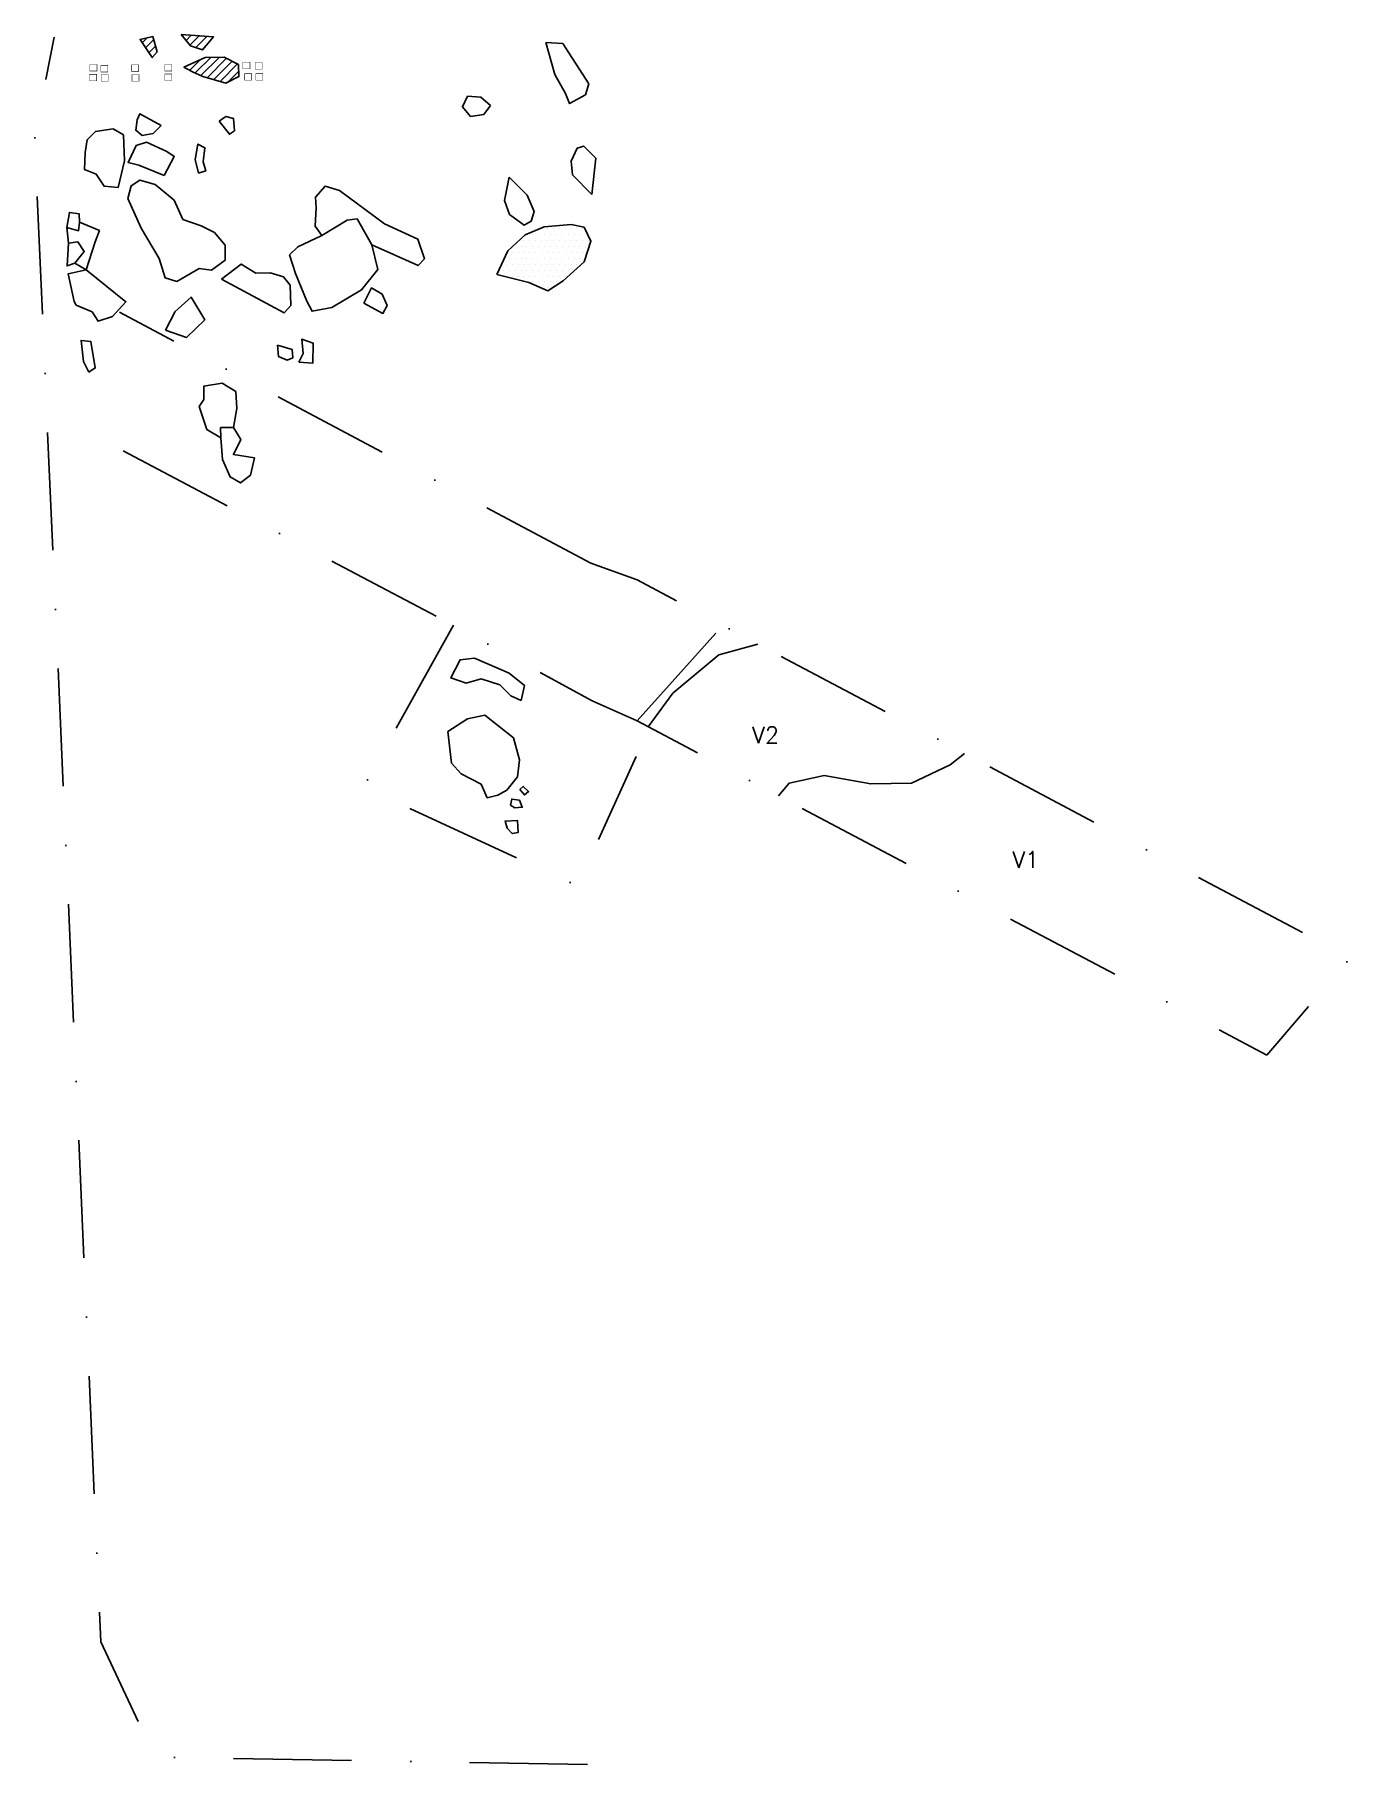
# Model space of a CAD drawing. Header units: metres. Extents: x 382 to 661, y -2287 to -1920.
import ezdxf

# ---------------------------------------------------------------- set-up
doc = ezdxf.new("R2010")
doc.units = ezdxf.units.M
doc.header["$LTSCALE"] = 25
doc.header["$MEASUREMENT"] = 0
doc.linetypes.add('STRICHPUNKTX2', pattern=[2, 1, -0.5, 0, -0.5])
doc.layers.get('0').update_dxf_attribs({"linetype": 'CONTINUOUS'})
for name, color, linetype in [('BEFUND', 1, 'CONTINUOUS'), ('BEFUNDSCHRAFF', 1, 'CONTINUOUS'), ('FEUER', 1, 'CONTINUOUS'), ('GRABUNGSGRENZE', 3, 'STRICHPUNKTX2'), ('STEINE', 4, 'CONTINUOUS'), ('STEINESCHRAFF', 4, 'CONTINUOUS')]:
    doc.layers.add(name, color=color, linetype=linetype)
doc.styles.get("Standard").update_dxf_attribs({"font": 'txt.shx'})

# ---------------------------------------------------------------- blocks, each defined once
blk = doc.blocks.new('RL')
at = {"layer": 'FEUER', "const_width": 0.1}
blk.add_lwpolyline([(0, -1.4), (0, 0), (1.5, 0), (1.5, -1.4), (0, -1.4)], dxfattribs=at)
blk = doc.blocks.new('*X3')
at = {"color": 0}
for p, q in [((404.65, -1921.74), (405.68, -1920.7)), ((405.36, -1922.79), (407.1, -1921.05)), ((406.07, -1923.85), (407.49, -1922.43)), ((413.16, -1920.3), (413.4, -1920.05)), ((413.95, -1921.27), (415.05, -1920.17)), ((414.74, -1922.25), (416.7, -1920.29)), ((415.98, -1922.78), (418.34, -1920.41)), ((417.31, -1923.22), (418.59, -1921.93)), ((413.54, -1926.98), (413.71, -1926.81)), ((414.71, -1927.58), (416.93, -1925.36)), ((415.89, -1928.16), (419.2, -1924.86)), ((417.1, -1928.72), (421.01, -1924.82)), ((418.42, -1929.18), (422.54, -1925.05)), ((419.79, -1929.58), (423.71, -1925.65)), ((421.16, -1929.97), (424.88, -1926.25)), ((422.74, -1930.16), (425.12, -1927.78))]:
    blk.add_line(p, q, dxfattribs=at)
blk = doc.blocks.new('*X4')
at = {"color": 0}
for p, q in [((415.625, -1926.25), (415.625, -1926.25)), ((416.875, -1926.25), (416.875, -1926.25)), ((418.125, -1926.25), (418.125, -1926.25)), ((418.75, -1925), (418.75, -1925)), ((419.375, -1926.25), (419.375, -1926.25)), ((420, -1925), (420, -1925)), ((420.625, -1926.25), (420.625, -1926.25)), ((421.25, -1925), (421.25, -1925)), ((421.875, -1926.25), (421.875, -1926.25)), ((423.125, -1926.25), (423.125, -1926.25)), ((424.375, -1926.25), (424.375, -1926.25)), ((415, -1927.5), (415, -1927.5)), ((416.25, -1927.5), (416.25, -1927.5)), ((417.5, -1927.5), (417.5, -1927.5)), ((418.125, -1928.75), (418.125, -1928.75)), ((418.75, -1927.5), (418.75, -1927.5)), ((419.375, -1928.75), (419.375, -1928.75)), ((420, -1927.5), (420, -1927.5)), ((420.625, -1928.75), (420.625, -1928.75)), ((421.25, -1927.5), (421.25, -1927.5)), ((421.25, -1930), (421.25, -1930)), ((421.875, -1928.75), (421.875, -1928.75)), ((422.5, -1927.5), (422.5, -1927.5)), ((422.5, -1930), (422.5, -1930)), ((423.125, -1928.75), (423.125, -1928.75)), ((423.75, -1927.5), (423.75, -1927.5)), ((424.375, -1928.75), (424.375, -1928.75)), ((425, -1927.5), (425, -1927.5)), ((389.375, -1958.75), (389.375, -1958.75)), ((390.625, -1958.75), (390.625, -1958.75)), ((390, -1960), (390, -1960)), ((390.625, -1961.25), (390.625, -1961.25)), ((391.25, -1960), (391.25, -1960)), ((486.25, -1962.5), (486.25, -1962.5)), ((487.5, -1962.5), (487.5, -1962.5)), ((488.75, -1962.5), (488.75, -1962.5)), ((489.375, -1961.25), (489.375, -1961.25)), ((490, -1962.5), (490, -1962.5)), ((490.625, -1961.25), (490.625, -1961.25)), ((491.25, -1962.5), (491.25, -1962.5)), ((491.875, -1961.25), (491.875, -1961.25)), ((492.5, -1962.5), (492.5, -1962.5)), ((493.125, -1961.25), (493.125, -1961.25)), ((493.75, -1962.5), (493.75, -1962.5)), ((494.375, -1961.25), (494.375, -1961.25)), ((495, -1962.5), (495, -1962.5)), ((495.625, -1961.25), (495.625, -1961.25)), ((496.25, -1962.5), (496.25, -1962.5)), ((496.875, -1961.25), (496.875, -1961.25)), ((497.5, -1962.5), (497.5, -1962.5)), ((498.125, -1961.25), (498.125, -1961.25)), ((498.75, -1962.5), (498.75, -1962.5)), ((483.125, -1966.25), (483.125, -1966.25)), ((483.75, -1965), (483.75, -1965)), ((484.375, -1966.25), (484.375, -1966.25)), ((485, -1965), (485, -1965)), ((485.625, -1963.75), (485.625, -1963.75)), ((485.625, -1966.25), (485.625, -1966.25)), ((486.25, -1965), (486.25, -1965)), ((486.875, -1963.75), (486.875, -1963.75)), ((486.875, -1966.25), (486.875, -1966.25)), ((487.5, -1965), (487.5, -1965)), ((488.125, -1963.75), (488.125, -1963.75)), ((488.125, -1966.25), (488.125, -1966.25)), ((488.75, -1965), (488.75, -1965)), ((489.375, -1963.75), (489.375, -1963.75)), ((489.375, -1966.25), (489.375, -1966.25)), ((490, -1965), (490, -1965)), ((490.625, -1963.75), (490.625, -1963.75)), ((490.625, -1966.25), (490.625, -1966.25)), ((491.25, -1965), (491.25, -1965)), ((491.875, -1963.75), (491.875, -1963.75)), ((491.875, -1966.25), (491.875, -1966.25)), ((492.5, -1965), (492.5, -1965)), ((493.125, -1963.75), (493.125, -1963.75)), ((493.125, -1966.25), (493.125, -1966.25)), ((493.75, -1965), (493.75, -1965)), ((494.375, -1963.75), (494.375, -1963.75)), ((494.375, -1966.25), (494.375, -1966.25)), ((495, -1965), (495, -1965)), ((495.625, -1963.75), (495.625, -1963.75)), ((495.625, -1966.25), (495.625, -1966.25)), ((496.25, -1965), (496.25, -1965)), ((496.875, -1963.75), (496.875, -1963.75)), ((496.875, -1966.25), (496.875, -1966.25)), ((497.5, -1965), (497.5, -1965)), ((498.125, -1963.75), (498.125, -1963.75)), ((498.125, -1966.25), (498.125, -1966.25)), ((498.75, -1965), (498.75, -1965)), ((499.375, -1963.75), (499.375, -1963.75)), ((481.25, -1970), (481.25, -1970)), ((481.875, -1968.75), (481.875, -1968.75)), ((482.5, -1967.5), (482.5, -1967.5)), ((482.5, -1970), (482.5, -1970)), ((483.125, -1968.75), (483.125, -1968.75)), ((483.75, -1967.5), (483.75, -1967.5)), ((483.75, -1970), (483.75, -1970)), ((484.375, -1968.75), (484.375, -1968.75)), ((485, -1967.5), (485, -1967.5)), ((485, -1970), (485, -1970)), ((485.625, -1968.75), (485.625, -1968.75)), ((486.25, -1967.5), (486.25, -1967.5)), ((486.25, -1970), (486.25, -1970)), ((486.875, -1968.75), (486.875, -1968.75)), ((487.5, -1967.5), (487.5, -1967.5)), ((487.5, -1970), (487.5, -1970)), ((488.125, -1968.75), (488.125, -1968.75)), ((488.75, -1967.5), (488.75, -1967.5)), ((488.75, -1970), (488.75, -1970)), ((489.375, -1968.75), (489.375, -1968.75)), ((490, -1967.5), (490, -1967.5)), ((490, -1970), (490, -1970)), ((490.625, -1968.75), (490.625, -1968.75)), ((491.25, -1967.5), (491.25, -1967.5)), ((491.25, -1970), (491.25, -1970)), ((491.875, -1968.75), (491.875, -1968.75)), ((492.5, -1967.5), (492.5, -1967.5)), ((492.5, -1970), (492.5, -1970)), ((493.125, -1968.75), (493.125, -1968.75)), ((493.75, -1967.5), (493.75, -1967.5)), ((493.75, -1970), (493.75, -1970)), ((494.375, -1968.75), (494.375, -1968.75)), ((495, -1967.5), (495, -1967.5)), ((495, -1970), (495, -1970)), ((495.625, -1968.75), (495.625, -1968.75)), ((496.25, -1967.5), (496.25, -1967.5)), ((496.25, -1970), (496.25, -1970)), ((496.875, -1968.75), (496.875, -1968.75)), ((497.5, -1967.5), (497.5, -1967.5)), ((481.875, -1971.25), (481.875, -1971.25)), ((483.125, -1971.25), (483.125, -1971.25)), ((484.375, -1971.25), (484.375, -1971.25)), ((485.625, -1971.25), (485.625, -1971.25)), ((486.25, -1972.5), (486.25, -1972.5)), ((486.875, -1971.25), (486.875, -1971.25)), ((487.5, -1972.5), (487.5, -1972.5)), ((488.125, -1971.25), (488.125, -1971.25)), ((488.75, -1972.5), (488.75, -1972.5)), ((489.375, -1971.25), (489.375, -1971.25)), ((489.375, -1973.75), (489.375, -1973.75)), ((490, -1972.5), (490, -1972.5)), ((490.625, -1971.25), (490.625, -1971.25)), ((490.625, -1973.75), (490.625, -1973.75)), ((491.25, -1972.5), (491.25, -1972.5)), ((491.875, -1971.25), (491.875, -1971.25)), ((492.5, -1972.5), (492.5, -1972.5)), ((493.125, -1971.25), (493.125, -1971.25)), ((494.375, -1971.25), (494.375, -1971.25)), ((438.75, -1985), (438.75, -1985)), ((439.375, -1986.25), (439.375, -1986.25)), ((439.375, -1988.75), (439.375, -1988.75)), ((440, -1987.5), (440, -1987.5)), ((440.625, -1986.25), (440.625, -1986.25)), ((440.625, -1988.75), (440.625, -1988.75))]:
    blk.add_line(p, q, dxfattribs=at)

msp = doc.modelspace()

# ---------------------------------------------------------------- linework, layer by layer
at = {"layer": 'BEFUND'}
for points in [[(535.27, -2049.32), (526.97, -2051.63), (517.18, -2059.77), (511.96, -2066.86)], [(482.82, -2060.34), (480.53, -2058), (476.56, -2056.68), (473.36, -2057.65), (470.1, -2056.48), (472.08, -2052.66), (475.13, -2052.35), (482.51, -2055.5), (485.72, -2058.15), (485.01, -2061.3), (482.82, -2060.34)], [(477.85, -2081.96), (476.58, -2079.06), (472.3, -2076.83), (470.26, -2074.59), (469.45, -2067.88), (473.62, -2065.18), (477.33, -2064.41), (483.39, -2069.19), (484.66, -2073.92), (484.26, -2077.48), (481.97, -2080.33), (480.09, -2081.4), (477.85, -2081.96)], [(539.63, -2081.54), (541.86, -2078.85), (549.29, -2077.23), (559.19, -2079), (567.83, -2078.82), (576.05, -2074.96), (579.1, -2072.55)], [(484.77, -2080.18), (485.48, -2079.52), (486.6, -2080.63), (485.74, -2081.35), (484.77, -2080.18)], [(482.79, -2083.49), (483.04, -2082.21), (484.67, -2082.42), (485.28, -2083.94), (483.7, -2084.04), (482.79, -2083.49)], [(482.03, -2088.42), (481.62, -2086.9), (484.26, -2086.79), (484.42, -2089.28), (483.15, -2089.54), (482.03, -2088.42)]]:
    msp.add_lwpolyline(points, dxfattribs=at)
at = {"layer": 'GRABUNGSGRENZE', "flags": 128}
for points in [[(499.1, -2287.03), (407.27, -2285.52), (395.85, -2261), (381.8, -1941.3), (385.96, -1920.59)], [(499.8, -2032.14), (399.84, -1978.94)], [(400.57, -2008.34), (470.65, -2045.34), (500.07, -2061.34)], [(500.07, -2061.34), (509.67, -2065.64), (643.25, -2136.53), (660.97, -2115.93), (509.62, -2035.73), (499.8, -2032.14)], [(470.65, -2045.34), (451.55, -2079.64), (496.99, -2100.67), (509.44, -2073.19)]]:
    msp.add_lwpolyline(points, dxfattribs=at)
at = {"layer": 'GRABUNGSGRENZE'}
msp.add_lwpolyline([(509.67, -2065.64), (528.61, -2044.48)], dxfattribs=at)
at = {"layer": 'STEINE'}
for points in [[(406.92, -1920.42), (407.84, -1923.68), (406.77, -1924.9), (404.18, -1921.04), (406.92, -1920.42)], [(412.93, -1920.01), (414.86, -1922.4), (417.46, -1923.27), (419.79, -1920.52), (412.93, -1920.01)], [(490.26, -1921.69), (492.2, -1928.51), (494.44, -1932.53), (495.31, -1934.66), (498.71, -1932.78), (499.37, -1930.44), (493.87, -1921.89), (490.26, -1921.69)], [(413.44, -1926.93), (417.97, -1924.89), (422.04, -1924.79), (425.09, -1926.37), (425.14, -1928.91), (422.4, -1930.34), (417.51, -1928.91), (415.32, -1927.9), (413.44, -1926.93)], [(478.52, -1935.03), (476.48, -1933.3), (473.68, -1933.1), (472.56, -1935.34), (474.29, -1937.42), (477.09, -1936.96), (478.52, -1935.03)], [(408.66, -1939.3), (406.94, -1941.03), (404.65, -1941.39), (403.27, -1940.32), (403.53, -1938.13), (404.14, -1936.81), (408.66, -1939.3)], [(420.93, -1938.38), (422.35, -1937.36), (423.98, -1937.81), (424.18, -1940.41), (423.12, -1941.17), (420.93, -1938.38)], [(392.54, -1945.01), (392.39, -1948.67), (394.88, -1949.64), (396.56, -1952.18), (399.52, -1952.48), (400.89, -1946.83), (400.68, -1941.29), (398.49, -1940.02), (394.73, -1940.58), (392.95, -1942.36), (392.54, -1945.01)], [(409.28, -1949.88), (403.94, -1947.75), (401.65, -1947.14), (403.33, -1943.58), (405.56, -1942.86), (409.89, -1944.84), (411.42, -1945.86), (409.28, -1949.88)], [(416.56, -1949.42), (415.89, -1946.52), (416.45, -1943.26), (417.93, -1944.02), (417.57, -1946.98), (418.13, -1948.91), (416.56, -1949.42)], [(500, -1953.94), (495.93, -1949.77), (495.62, -1946.87), (496.94, -1944.12), (498.31, -1943.67), (500.91, -1946.26), (500, -1953.94)], [(409.5, -1971.61), (408.23, -1967.49), (404.41, -1961.08), (401.6, -1954.82), (402.26, -1952.07), (404.14, -1950.9), (407.35, -1951.82), (411.42, -1955.17), (413.26, -1959.24), (417.12, -1960.61), (419.97, -1961.98), (422.27, -1964.68), (422.22, -1967.88), (419.32, -1970.02), (416.72, -1969.62), (411.99, -1972.37), (409.5, -1971.61)], [(442.77, -1962.63), (441.34, -1960.65), (441.54, -1956.78), (441.39, -1954.49), (443.42, -1952.15), (446.48, -1953.06), (456.04, -1960.18), (463.12, -1963.43), (464.5, -1967.6), (463.17, -1969.03), (453.35, -1964.61)], [(482.49, -1950.24), (486.31, -1954.05), (487.79, -1957.56), (487.18, -1959.6), (485.66, -1960.46), (482.55, -1958.18), (481.53, -1955.23), (482.49, -1950.24)], [(391.33, -1959.81), (391.13, -1961.65), (388.63, -1960.93), (389.19, -1957.73), (391.23, -1958.03), (391.33, -1959.81)], [(390.32, -1968.51), (392.71, -1969.94), (394.64, -1963.98), (395.55, -1961.59), (391.33, -1959.81)], [(435.85, -1966.75), (437.13, -1970.67), (439.57, -1976.57), (440.69, -1978.71), (444.86, -1977.89), (451.17, -1974.17), (454.63, -1969.85), (453.35, -1964.61), (450.24, -1959.11), (448.11, -1959.37), (442.77, -1962.63), (437.68, -1965.02), (435.85, -1966.75)], [(388.99, -1964.29), (388.63, -1960.93)], [(479.86, -1970.95), (482.2, -1965.91), (485.91, -1962.5), (489.93, -1960.77), (495.63, -1960.3), (498.37, -1960.86), (499.85, -1963.86), (498.38, -1968.24), (493.96, -1972.26), (490.7, -1974.35), (486.68, -1972.62), (479.86, -1970.95)], [(390.32, -1968.51), (392.35, -1966.07), (390.98, -1963.99), (388.99, -1964.29), (388.69, -1969.08), (390.32, -1968.51)], [(390.63, -1977.42), (393.99, -1978.84), (395.26, -1980.82), (398.31, -1979.85), (401.16, -1976.7), (392.71, -1969.94), (388.95, -1970.75), (390.17, -1976.65), (390.63, -1977.42)], [(421.46, -1971.9), (425.63, -1968.69), (428.73, -1970.63), (431.78, -1970.57), (434.63, -1971.44), (436.06, -1973.16), (436.16, -1977.49), (434.74, -1979.07), (421.46, -1971.9)], [(451.68, -1976.97), (453.31, -1973.76), (455.55, -1975.09), (456.57, -1977.48), (455.7, -1979.16), (451.68, -1976.97)], [(409.56, -1982.7), (414.04, -1984.27), (417.9, -1980.55), (415, -1975.72), (411.64, -1978.78), (409.56, -1982.7)], [(393.33, -1991.61), (394.66, -1990.74), (393.74, -1985.15), (391.65, -1984.9), (392.21, -1989.37), (393.33, -1991.61)], [(437.85, -1989.5), (438.77, -1987.66), (438.51, -1984.61), (440.9, -1985.47), (440.8, -1989.75), (437.85, -1989.5)], [(437.85, -1989.5), (438.77, -1987.66), (438.51, -1984.61), (440.9, -1985.47), (440.8, -1989.75), (437.85, -1989.5)], [(433.32, -1985.94), (436.42, -1986.8), (436.58, -1988.58), (435.41, -1989.09), (433.53, -1988.28), (433.32, -1985.94)], [(421.33, -2005.58), (418.37, -2003.8), (416.69, -1998.92), (417.71, -1997.45), (417.71, -1994.6), (421.62, -1993.98), (424.47, -1995.76), (424.73, -1999.32), (423.97, -2003.39)], [(421.33, -2005.58), (421.69, -2010.16), (423.32, -2013.87), (425.5, -2015.15), (427.59, -2013.52), (428.45, -2009.8), (423.97, -2009.09), (425.55, -2005.89), (423.97, -2003.39), (421.27, -2003.4), (421.33, -2005.58)]]:
    msp.add_lwpolyline(points, dxfattribs=at)

# ---------------------------------------------------------------- block references
at = {"layer": 'FEUER'}
for name, p in [('*X3', (0, 0)), ('RL', (393.54, -1926.34)), ('RL', (395.84, -1926.55)), ('RL', (402.39, -1926.41)), ('RL', (409.44, -1926.34)), ('RL', (426, -1925.87)), ('RL', (428.59, -1925.94)), ('RL', (393.46, -1928.44)), ('RL', (395.91, -1928.5)), ('RL', (402.46, -1928.5)), ('RL', (409.44, -1928.37)), ('RL', (426.36, -1928.3)), ('RL', (428.73, -1928.3))]:
    msp.add_blockref(name, p, dxfattribs=at)
at = {"layer": 'STEINESCHRAFF'}
msp.add_blockref('*X4', (0, 0), dxfattribs=at)

# ---------------------------------------------------------------- texts
at = {"layer": 'BEFUNDSCHRAFF'}
for s, p in [('V2', (534.06, -2070.38)), ('V1', (589.24, -2096.82))]:
    msp.add_text(s, height=3.5, dxfattribs=at).set_placement(p)

doc.saveas('drawing.dxf')
